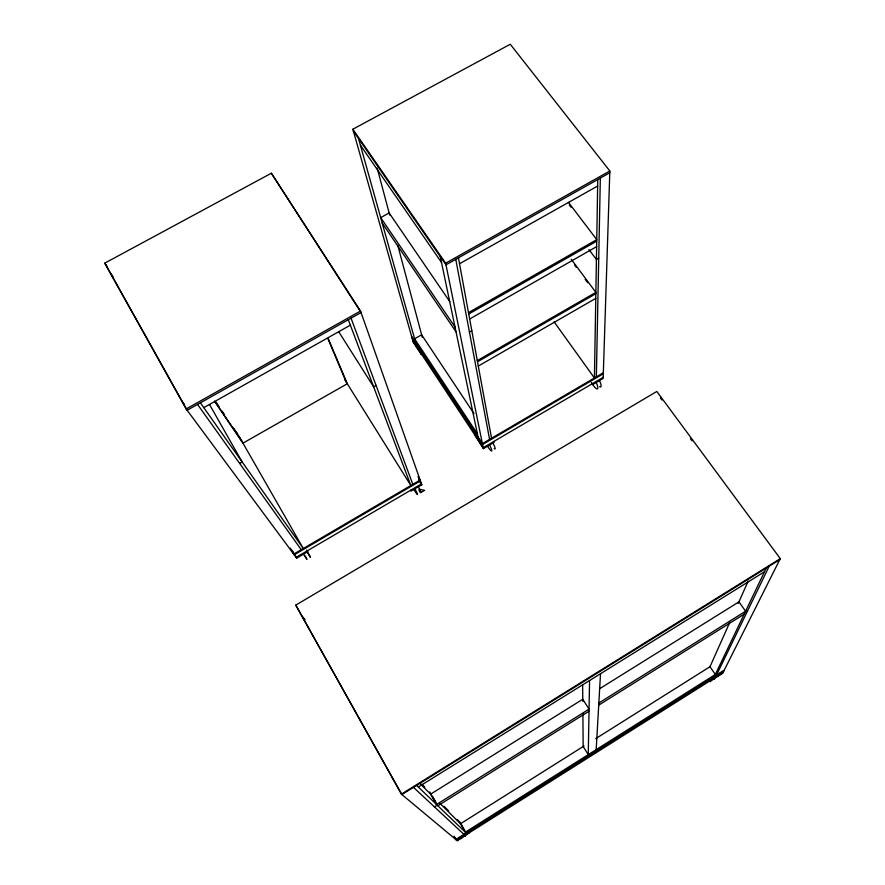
<?xml version="1.0" encoding="UTF-8"?>
<svg xmlns="http://www.w3.org/2000/svg" width="885" height="885" viewBox="0 0 885 885"><rect width="100%" height="100%" fill="white"/><g stroke="black" fill="none" stroke-linecap="round" stroke-linejoin="round"><path stroke-width="1.33" d="M421.116 353.535L421.415 354.653L413.295 342.34L352.849 129.221L510.269 44.25L609.831 170.982L603.161 378.437L592.762 384.533L592.773 383.459M597.762 179.533L594.432 377.983L554.132 321.908M589.554 680.554L588.26 754.651L583.171 746.542L582.883 713.564M596.346 376.866L600.34 178.084M596.18 749.65L600.517 673.728M709.681 667.412L729.859 622.188M738.267 603.349L748.179 581.124M711.595 679.923L711.33 680.488L722.647 673.341L780.282 558.645L656.825 391.458L295.778 605.119L401.381 794.133L457.302 840.75L469.083 832.907M714.427 676.394L766.255 568.07M716.507 675.078L769.153 566.278M724.129 670.277L455.852 839.544L454.481 837.133M723.864 670.797L456.107 839.754L454.071 836.17M722.912 672.711L457.025 840.518L455.664 838.139M584.078 745.966L460.488 823.758L465.322 832.188L715.334 674.492L709.991 666.715L595.738 738.632M598.846 703L745.612 611.236L738.931 601.866L599.554 688.784M434.424 806.877L437.19 805.151M744.916 612.686L747.482 611.081M437.843 805.781L589.012 711.208M598.725 705.135L744.23 614.113M401.381 794.133L780.282 558.645M779.762 559.685L401.89 794.564L295.778 605.119M418.328 787.031L764.507 571.743M603.349 372.773L482.38 443.617L411.658 336.499M603.316 373.758L482.557 444.491L411.945 337.528M296.121 557.362L421.492 483.874L418.716 479.46M603.194 377.342L483.21 447.688L412.974 341.212M410.607 490.246L410.95 491.142L421.813 484.781L360.516 311.022L271.352 173.217L104.718 263.177L186.171 408.959L296.696 558.136L307.858 551.598L307.305 550.802M474.482 434.458L483.409 448.662L494.084 442.4L493.907 441.416M477.292 360.615L595.87 292.382L571.245 259.239M477.513 361.788L595.848 293.676M478.298 366.069L595.771 298.378M469.658 319.009L596.634 246.638M239.636 463.397L242.147 461.959L209.513 404.534M376.059 385.429L373.625 386.822L338.844 331.941M469.426 332.063L471.805 330.702M598.736 258.166L596.424 259.493L588.934 249.548M468.486 312.626L596.755 239.636L568.447 202.344M468.74 314.009L596.733 241.151M186.171 408.959L360.516 311.022M483.409 448.662L445.653 263.21L609.831 170.982M609.776 172.785L445.985 264.825L353.38 131.057M203.782 407.653L350.372 325.16M459.525 263.752L597.652 186.027M419.468 489.239L424.645 490.323L420.53 492.735L418.76 489.903M413.483 787.362L463.972 834.411M416.636 785.393L466.185 833.017M420.674 784.265L431.316 794.818M440.044 803.48L461.384 824.643M421.913 784.21L424.844 787.141M443.949 806.246L448.695 810.981M457.235 819.521L460.078 822.364L464.824 830.639M302.36 616.436L305.048 619.589M461.173 838.084L461.605 838.615L461.395 837.818M569.309 204.999L570.98 207.19M574.542 264.991L576.19 267.193M585.195 279.328L587.651 282.647M660.442 397.984L661.958 400.042M690.422 438.628L692.059 440.841M182.111 401.27L184.567 404.589M591.246 382.42L592.762 384.533M197.543 404.423L301.243 549.707M200.375 402.83L303.29 548.512L238.906 436.062M104.718 263.177L107.406 267.005M110.359 272.857L113.014 276.64M352.849 129.221L445.653 263.21M360.394 145.129L441.504 262.491M449.79 301.619L389.135 212.942L380.683 217.61L455.034 327.063M382.187 222.998L456.029 331.842M214.933 401.536L241.959 441.394M214.447 401.115L242.966 443.153L347.296 383.758L328.081 338.214M215.962 401.989L219.049 406.547M222.124 411.094L224.436 414.512M233.673 428.163L237.523 433.849M464.238 834.555L465.41 836.225L465.178 835.429M473.995 413.605L421.636 334.807L414.6 338.8L477.391 433.805M417.952 476.572L420.143 480.068L293.72 554.11L290.313 548.125M418.97 478.564L420.441 480.887L294.24 554.818L292.194 551.222M419.689 481.407L421.813 484.781M344.553 379.366L410.839 485.522L348.314 319.706M303.898 554.74L306.94 559.397L305.292 556.012M307.438 552.671L310.458 557.329L306.564 550.083M236.715 432.831L239.791 438.197M432.643 796.644L435.896 802.352M429.667 791.931L435.818 802.75M292.127 550.326L296.696 558.136M105.824 264.759L187.144 410.264L361.058 312.549L271.352 173.217M328.025 338.944L346.234 382.055M351.046 318.169L412.83 484.349M358.536 138.514L415.651 342.55M415.939 343.568L416.968 347.263M377.176 168.061L389.721 215.11M397.774 245.333L422.3 337.318M440.265 256.573L478.077 437.09M478.265 437.975L478.94 441.206M455.775 259.327L489.582 439.402M458.441 257.823L491.54 438.252M582.64 684.713L582.784 701.429M493.299 443.673A9.149 1.305 59.7 0 1 494.195 448.606M489.903 445.653A9.149 1.272 59.6 0 1 491.651 450.996A9.149 1.272 59.6 0 1 487.712 446.582M599.776 381.225A9.027 2.19 59.8 0 1 599.632 386.701M596.468 383.161A9.038 2.157 59.8 0 1 597.464 388.869A9.038 2.157 59.8 0 1 592.873 384.909M710.876 680.565A10.233 1.914 56.9 0 1 709.582 681.251M714.461 678.297A10.233 1.947 56.9 0 1 713.952 679.348M418.66 487.436A9.226 0.675 59.6 0 1 420.309 491.983M415.22 489.46A9.226 0.642 59.6 0 1 417.499 494.538A9.226 0.642 59.6 0 1 414.036 489.792M589.056 709.128L436.515 804.509L430.63 794.144L582.761 699.261L589.056 709.128"/></g></svg>
